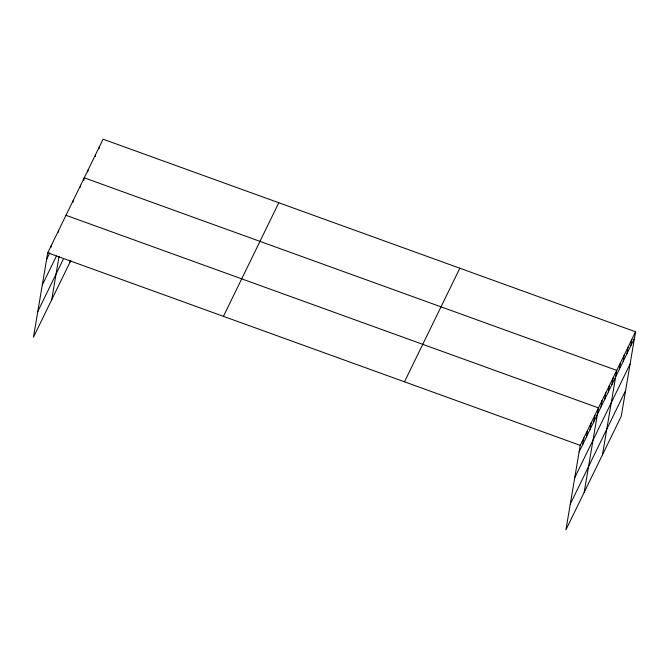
<?xml version="1.0" encoding="UTF-8"?>
<svg xmlns="http://www.w3.org/2000/svg" width="669" height="669" viewBox="0 0 669 669"><rect width="100%" height="100%" fill="white"/><g stroke="black" fill="none" stroke-linecap="round" stroke-linejoin="round"><path stroke-width="1" d="M635.55 331.774L580.215 445.37L565.932 529.806L621.267 416.21L635.55 331.774L103.068 139.194L47.733 252.79L33.45 337.226L70.805 260.534M51.07 247.17L51.388 245.297M58.37 232.176L58.688 230.303M51.714 299.745L59.039 256.394M72.98 202.189L73.297 200.307M80.288 187.195L80.606 185.313M69.969 262.256L70.287 260.417M83.776 180.63L84.252 177.812L616.734 370.392L602.451 454.828M87.698 171.966L88.015 170.093M95.224 156.521L95.542 154.639M98.987 148.794L99.305 146.912M582.749 444.45L583.861 437.877M586.404 436.949L587.516 430.376M590.058 429.456L591.17 422.875M593.712 421.955L594.825 415.382M584.196 492.317L598.471 407.881L65.997 215.301M601.013 406.961L602.125 400.388M604.667 399.46L605.779 392.887M608.322 391.967L609.434 385.394M611.968 384.466L613.08 377.893M619.385 369.246L620.498 362.673M623.148 361.519L624.261 354.946M626.912 353.792L628.024 347.219M630.675 346.065L631.787 339.492M46.621 259.363L49.815 252.807M42.272 285.061L56.43 256.01M37.799 311.537L63.363 259.054M223.446 316.345L278.789 202.74M404.494 381.823L459.829 268.219M579.103 451.943L634.438 338.347M574.755 477.641L630.089 364.036M570.272 504.117L625.615 390.512M47.733 252.79L580.215 445.37"/></g></svg>
